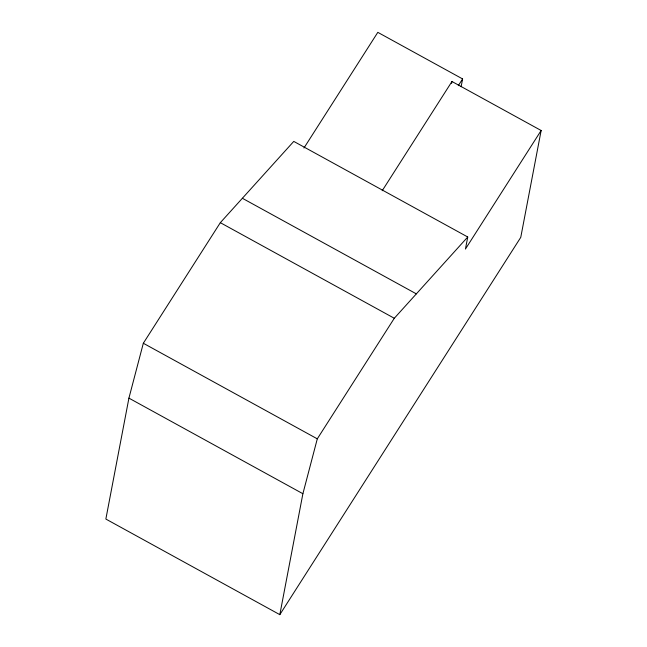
<?xml version="1.0" encoding="UTF-8"?>
<svg xmlns="http://www.w3.org/2000/svg" width="647" height="647" viewBox="0 0 647 647"><rect width="100%" height="100%" fill="white"/><g stroke="black" fill="none" stroke-linecap="round" stroke-linejoin="round"><path stroke-width="0.97" d="M541.143 130.5L465.436 249.055L467.741 236.996L293.77 141.402L220.328 222.673L143.327 343.258L128.923 398.131L105.857 519.056L279.819 614.65L520.762 237.36L541.143 130.5L451.962 81.498L382.199 190.736M279.819 614.65L302.893 493.718L317.297 438.844L394.298 318.267L467.741 236.996M451.598 83.414L451.962 81.498M461.117 86.738L462.605 78.934L377.816 32.35L303.953 148.017M458.311 85.655L462.605 78.934M242.374 198.273L416.344 293.867M220.328 222.673L394.298 318.267M143.327 343.258L317.297 438.844M128.923 398.131L302.893 493.718"/></g></svg>
